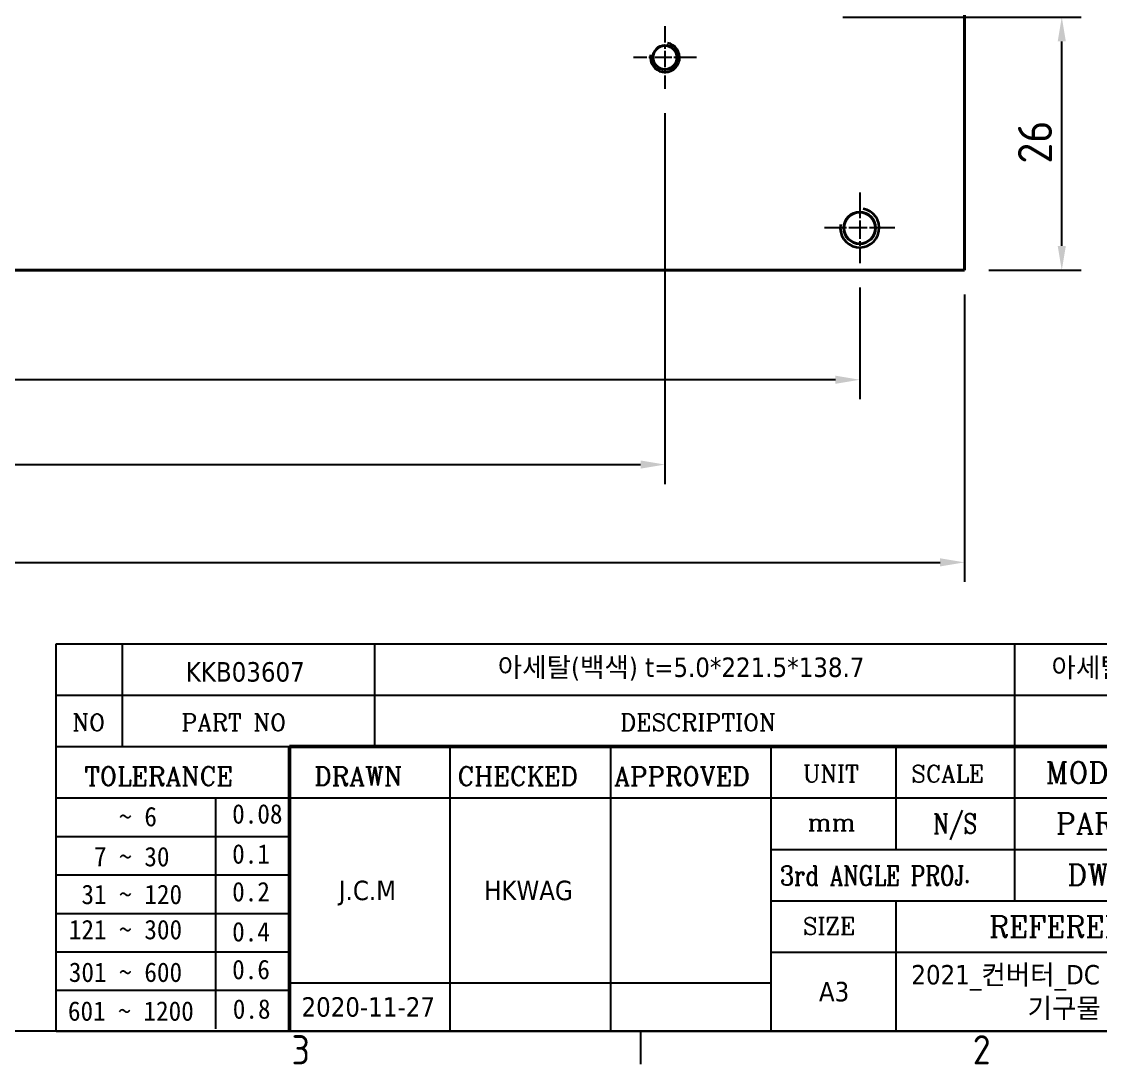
# Model space of a CAD drawing. Header units: millimetres. Extents: x 0 to 420, y 0 to 297.
# Drawn here: x 216.4 to 327.2, y 6.6 to 113.7 of the extents above; entities that cross this region are included whole.
import ezdxf
from ezdxf.enums import TextEntityAlignment as Align

# ---------------------------------------------------------------- set-up
doc = ezdxf.new("R2010")
doc.units = ezdxf.units.MM
doc.linetypes.add('CHAIN', pattern=[0.35429999999999995, 0.2362, -0.0295, 0.0591, -0.0295])
doc.layers.get('0').update_dxf_attribs({"color": 3, "lineweight": 25})
for name, color, linetype, lineweight in [('가시적인 것(ISO)', 3, 'Continuous', 40), ('가시적인 좁은 것(ISO)', 3, 'Continuous', 35), ('경계(ISO)', 7, 'Continuous', 25), ('제목(ISO)', 5, 'Continuous', 50), ('중심 표식(ISO)', 1, 'Continuous', 25), ('치수(ISO)', 2, 'Continuous', 25)]:
    doc.layers.add(name, color=color, linetype=linetype, lineweight=lineweight)
doc.styles.add('HAN_291', font='')
doc.styles.add('RC_284', font='ROMANC.shx')
doc.styles.add('RC_287', font='ROMANC.shx')
doc.styles.add('RC_292', font='ROMANC.shx')
doc.styles.add('문자 텍스트_M2B', font='isocp.shx')
doc.styles.add('치수 텍스트_PSTEK_POSCO', font='isocp.shx')
doc.styles.add('텍스트 스타일198', font='tahoma.ttf')
doc.styles.add('텍스트 스타일333', font='ROMANC.shx', dxfattribs={"width": 0.800000011920929})
doc.styles.get('HAN_291').set_extended_font_data('GulimChe')
doc.dimstyles.new('치수_PSTEK_POSCO', dxfattribs={"dimtxt": 3.5, "dimasz": 2.5, "dimexe": 2, "dimexo": 2.5, "dimgap": 1, "dimtad": 1, "dimrnd": 1e-08, "dimdsep": 46, "dimtxsty": '치수 텍스트_PSTEK_POSCO', "dimcen": 0.09, "dimdle": 10, "dimclrd": 7, "dimclre": 7, "dimclrt": 2, "dimadec": 1, "dimazin": 2, "dimtfac": 1, "dimtmove": 0, "dimatfit": 3, "dimfxl": 0, "dimtolj": 1, "dimlwd": -1, "dimlwe": -1, "dimarcsym": 0})

# ---------------------------------------------------------------- blocks, each defined once
blk = doc.blocks.new('경계 Default Border')
at = {"layer": '경계(ISO)'}
blk.add_line((280, 10), (280, 6.599999666213989), dxfattribs=at)
at = {"layer": '경계(ISO)', "flags": 128}
blk.add_lwpolyline([(10, 10), (10, 287.0000076293945), (410, 287.0000076293945), (410, 10), (10, 10)], dxfattribs=at)
at = {"layer": '경계(ISO)', "color": 2, "char_height": 3.00000011920929, "attachment_point": 7, "style": '문자 텍스트_M2B'}
for s, insert in [('3', (244.1685395229535, 6.57139439638704)), ('2', (314.127739416884, 6.57139439638704))]:
    blk.add_mtext(s, dxfattribs=dict(at, insert=insert))
blk = doc.blocks.new('제목 블록 PSTEK')
at = {"color": 180}
for p, q in [((182.475792979055, 11.79100474011392), (182.4757929790549, 51.56524660363496)), ((182.4757929790549, 51.56524660363496), (372.4757929537551, 51.56524660363496)), ((189.2651435055721, 51.56524660363496), (189.2651435055722, 41.00524660363494)), ((215.2152739891528, 41.00524660363494), (215.2152739891528, 51.56524660363496)), ((280.8758854511282, 51.56524660363496), (280.8758854511282, 41.00524660363494)), ((182.475792979055, 46.2852466036349), (372.4757929537551, 46.28524660363492)), ((182.475792979055, 41.00524660363493), (206.451475290024, 41.00524660363493)), ((222.9401812389276, 11.79100474011392), (222.9401812389276, 41.00524660363494)), ((239.4288871878316, 11.79100474011392), (239.4288871878316, 41.00524660363494)), ((255.9175931367356, 11.79100474011392), (255.9175931367356, 41.00524660363494)), ((268.6918866058747, 41.00524660363494), (268.6918866058747, 30.44524660363498)), ((280.8758854511282, 41.00524660363494), (280.8758854511282, 25.16524660363502)), ((182.475792979055, 35.72524660363497), (206.451475290024, 35.72524660363497)), ((198.8621818849491, 12.02524660363491), (198.8621818849491, 35.72524660363497)), ((206.451475290024, 35.72524660363497), (372.4757929537551, 35.72524660363497)), ((182.475792979055, 31.77524660363492), (206.451475290024, 31.77524660363492)), ((255.917593136736, 30.44524660363498), (372.4757929537552, 30.44524660363501)), ((182.475792979055, 27.82524660363487), (206.451475290024, 27.82524660363487)), ((255.9175931367359, 25.16524660363502), (372.4757929537552, 25.165246603635)), ((268.6918866058744, 25.16524660363502), (268.6918866058744, 11.79100474011392)), ((182.475792979055, 23.87524660363505), (206.451475290024, 23.87524660363505)), ((182.475792979055, 19.92524660363478), (206.451475290024, 19.92524660363478)), ((255.9175931367359, 19.88524660363481), (310.0881549537553, 19.88524660363481)), ((206.451475290024, 16.74100474011396), (255.9175931367359, 16.74100474011396)), ((182.475792979055, 15.97524660363496), (206.451475290024, 15.97524660363496)), ((182.475792979055, 11.79100474011392), (372.4757929537551, 11.79100474011389))]:
    blk.add_line(p, q, dxfattribs=at)
at = {"color": 7, "lineweight": 50}
for p, q in [((206.4514752900237, 11.79100474011392), (206.4514752900237, 41.00524660363494)), ((206.451475290024, 41.00524660363494), (372.4757929537551, 41.00524660363496))]:
    blk.add_line(p, q, dxfattribs=at)
at = {"layer": '제목(ISO)', "lineweight": 18}
blk.add_line((182.475792979055, 35.72500474011393), (182.475792979055, 11.79100474011392), dxfattribs=at)
at = {"color": 2}
for s, height, style, p in [('NO', 1.742399930953979, 'RC_284', (184.135398793432, 42.62317362549192)), ('PART NO', 1.742399930953979, 'RC_284', (195.3359407378685, 42.62317362549192)), ('DESCRIPTION', 1.742399930953979, 'RC_284', (240.4025565652523, 42.62317362549192)), (' TOLERANCE', 1.899999976158142, 'RC_287', (184.0872874387979, 37.00893196870329)), ('DRAWN', 1.899999976158142, 'RC_287', (208.9766620976279, 37.00893196870329)), ('CHECKED', 1.899999976158142, 'RC_287', (223.6856844514997, 37.00893196870329)), ('APPROVED', 1.899999976158142, 'RC_287', (239.7795453577791, 37.00893196870329)), ('UNIT', 1.742399930953979, 'RC_284', (259.1652673287452, 37.34317362549218)), ('SCALE', 1.742399930953979, 'RC_284', (270.2934779252897, 37.34317362549218)), ('MODEL NAME', 2.178000062704086, 'RC_292', (284.096330289083, 37.25462520371384)), ('    ~ 6', 2.000000029802322, 'HAN_291', (183.7721304966814, 32.8176515608431)), ('0.08', 2.000000029802322, 'HAN_291', (200.5467345600617, 33.09873600004101)), ('mm', 1.742399930953979, 'RC_284', (259.6505418159997, 32.3543089683787)), ('PART NAME', 2.178000062704086, 'RC_292', (285.1416959765849, 32.03045329421792)), ('  7 ~ 30', 2.000000029802322, 'HAN_291', (183.7721304966814, 28.70538114822415)), ('0.1', 2.000000029802322, 'HAN_291', (200.5467345600617, 28.98646558742206)), (' DWG NO.', 2.178000062704086, 'RC_292', (284.8124284083233, 26.75045329421772)), (' 31 ~ 120', 2.000000029802322, 'HAN_291', (183.7721304966814, 24.82628181916237)), ('0.2', 2.000000029802322, 'HAN_291', (200.5467345600617, 25.10736625836028)), ('SIZE', 1.742399930953979, 'RC_284', (259.1652673287452, 21.69497768947366)), ('REFERENCE', 2.178000062704086, 'RC_292', (278.2741065029841, 21.43214925458022)), ('121 ~ 300', 2.000000029802322, 'HAN_291', (183.7721304966814, 21.21401206133254)), ('0.4', 2.000000029802322, 'HAN_291', (200.5467345600617, 20.99509650053045)), ('0.6', 2.000000029802322, 'HAN_291', (200.5467345600617, 17.11599717146868)), ('301 ~ 600', 2.000000029802322, 'HAN_291', (183.7721304966814, 16.83491273227077)), ('601 ~ 1200', 2.000000029802322, 'HAN_291', (183.6802025156883, 12.84759660881125)), ('0.8', 2.000000029802322, 'HAN_291', (200.6097246063884, 13.05732192299702))]:
    blk.add_text(s, height=height, dxfattribs=dict(at, style=style)).set_placement(p)
at = {"color": 7, "style": '텍스트 스타일333', "width": 0.7999999523162842}
blk.add_text('N/S', height=2.000000029802322, dxfattribs=at).set_placement((274.7838860285014, 33.08524660363496), align=Align.MIDDLE_CENTER)
at = {"color": 2, "style": '텍스트 스타일333', "width": 0.7999999523162842}
blk.add_text('3rd ANGLE PROJ.', height=2.000000029802322, dxfattribs=at).set_placement((256.8430306642954, 26.76148381654429))
at = {"layer": '제목(ISO)', "color": 7, "style": '텍스트 스타일198'}
for tag, p in [('부품_번호_001', (195.7843283186424, 47.68004260673702)), ('설명_001', (227.8192839311598, 48.1538814053939)), ('재질_001', (284.6864141429728, 48.12579946596705)), ("3._Q'TY_001", (312.7051684940307, 47.92188863680521)), ('질량\\P3;_001', (350.3046145979153, 48.1643332325385)), ('제목_001', (335.5349605824892, 32.12134217035067)), ('부품_번호_001', (334.4435685718743, 26.8052465951949)), ('설계자_001', (211.4997234691996, 25.23312566343435)), ('점검자_001', (226.4283219502686, 25.23446884679021)), ('프로젝트_001', (270.3006338301569, 16.57536491658269)), ('시트_크기_001', (260.807090429518, 14.83812566343425)), ('작성_날짜_001', (207.6662781715662, 13.26600473167383)), ('프로젝트_002', (282.2249077800658, 13.15148567793118))]:
    blk.add_attdef(tag, p, '', height=2.000000029802322, dxfattribs=at)
for tag, p in [('4._COLOR', (327.6805273250926, 48.92524660363493)), ('1._MODEL_NAME', (341.233897335037, 38.36524660363497)), ('엔지니어링_승인자', (247.673240162284, 26.23312567187446)), ('점검_날짜', (231.1845342133799, 14.26600474011394)), ('엔지니어링_승인_날짜', (247.6732401622839, 14.26600474011394))]:
    blk.add_attdef(tag, text='', height=2.000000029802322, dxfattribs=at).set_placement(p, align=Align.MIDDLE_CENTER)
blk = doc.blocks.new('*D22')
at = {"layer": 'Defpoints', "color": 0, "transparency": 16777216}
for p in [(102.5214809626709, 88.86474172442331), (302.5214809626709, 88.86474172442331), (102.5214809626709, 76.88936833421099)]:
    blk.add_point(p, dxfattribs=at)
at = {"layer": '치수(ISO)', "color": 7, "transparency": 16777216}
for p, q in [((102.5214809626709, 86.36474172442331), (102.5214809626709, 74.88936833421099)), ((302.5214809626709, 86.36474172442331), (302.5214809626709, 74.88936833421099)), ((300.0214809626709, 76.88936833421099), (105.0214809626709, 76.88936833421099))]:
    blk.add_line(p, q, dxfattribs=at)
for points in [[(105.0214809626709, 77.30603500087766), (105.0214809626709, 76.47270166754431), (102.5214809626709, 76.88936833421099)], [(300.0214809626709, 77.30603500087766), (300.0214809626709, 76.47270166754431), (302.5214809626709, 76.88936833421099)]]:
    blk.add_solid(points, dxfattribs=at)
at = {"layer": '치수(ISO)', "color": 2, "transparency": 16777216, "insert": (199.325664033537, 79.63971282239996), "char_height": 3.5, "attachment_point": 4, "style": '치수 텍스트_PSTEK_POSCO'}
blk.add_mtext('\\A1;200', dxfattribs=at)
blk = doc.blocks.new('*D23')
at = {"layer": 'Defpoints', "color": 0, "transparency": 16777216}
for p in [(91.77148096267088, 88.13574172442327), (313.2714809626709, 88.1357417244233), (313.2714809626709, 58.13574172442326)]:
    blk.add_point(p, dxfattribs=at)
at = {"layer": '치수(ISO)', "color": 7, "transparency": 16777216}
for p, q in [((91.77148096267088, 85.63574172442327), (91.77148096267088, 56.13574172442326)), ((313.2714809626709, 85.6357417244233), (313.2714809626709, 56.13574172442326)), ((94.27148096267088, 58.13574172442326), (310.7714809626709, 58.13574172442326))]:
    blk.add_line(p, q, dxfattribs=at)
for points in [[(94.27148096267088, 58.55240839108993), (94.27148096267088, 57.7190750577566), (91.77148096267088, 58.13574172442326)], [(310.7714809626709, 58.55240839108993), (310.7714809626709, 57.7190750577566), (313.2714809626709, 58.13574172442326)]]:
    blk.add_solid(points, dxfattribs=at)
at = {"layer": '치수(ISO)', "color": 2, "transparency": 16777216, "insert": (197.8545546128776, 60.88608621261224), "char_height": 3.5, "attachment_point": 4, "style": '치수 텍스트_PSTEK_POSCO'}
blk.add_mtext('\\A1;221.5', dxfattribs=at)
blk = doc.blocks.new('*D25')
at = {"layer": 'Defpoints', "color": 0, "transparency": 16777216}
for p in [(122.5214809626709, 106.7562417244233), (282.5214809626709, 106.7562417244233), (282.5214809626709, 68.18125378248976)]:
    blk.add_point(p, dxfattribs=at)
at = {"layer": '치수(ISO)', "color": 7, "transparency": 16777216}
for p, q in [((122.5214809626709, 104.2562417244233), (122.5214809626709, 66.18125378248976)), ((282.5214809626709, 104.2562417244233), (282.5214809626709, 66.18125378248976)), ((125.0214809626709, 68.18125378248976), (280.0214809626709, 68.18125378248976))]:
    blk.add_line(p, q, dxfattribs=at)
for points in [[(125.0214809626709, 68.59792044915643), (125.0214809626709, 67.76458711582309), (122.5214809626709, 68.18125378248976)], [(280.0214809626709, 68.59792044915643), (280.0214809626709, 67.76458711582309), (282.5214809626709, 68.18125378248976)]]:
    blk.add_solid(points, dxfattribs=at)
at = {"layer": '치수(ISO)', "color": 2, "transparency": 16777216, "insert": (199.720103009915, 70.93125378248976), "char_height": 3.5, "attachment_point": 4, "style": '치수 텍스트_PSTEK_POSCO'}
blk.add_mtext('\\A1;160', dxfattribs=at)
blk = doc.blocks.new('*D33')
at = {"layer": 'Defpoints', "color": 0, "transparency": 16777216}
for p in [(298.2714809626709, 114.1357417244233), (323.2714809626709, 114.1357417244233), (313.2714809626709, 88.1357417244233)]:
    blk.add_point(p, dxfattribs=at)
at = {"layer": '치수(ISO)', "color": 7, "transparency": 16777216}
for p, q in [((300.7714809626709, 114.1357417244233), (325.2714809626709, 114.1357417244233)), ((323.2714809626709, 90.6357417244233), (323.2714809626709, 111.6357417244233)), ((315.7714809626709, 88.1357417244233), (325.2714809626709, 88.1357417244233))]:
    blk.add_line(p, q, dxfattribs=at)
for points in [[(322.8548142960042, 111.6357417244233), (323.6881476293375, 111.6357417244233), (323.2714809626709, 114.1357417244233)], [(322.8548142960042, 90.6357417244233), (323.6881476293375, 90.6357417244233), (323.2714809626709, 88.1357417244233)]]:
    blk.add_solid(points, dxfattribs=at)
at = {"layer": '치수(ISO)', "color": 2, "transparency": 16777216, "insert": (320.5211364744819, 99.07949172442328), "char_height": 3.5, "attachment_point": 4, "rotation": 90, "style": '치수 텍스트_PSTEK_POSCO'}
blk.add_mtext('\\A1;26', dxfattribs=at)

msp = doc.modelspace()

# ---------------------------------------------------------------- linework, layer by layer
at = {"layer": '가시적인 것(ISO)'}
for p, q in [((313.2714809626709, 88.1357417244233), (313.2714809626708, 226.8357417244233)), ((91.77148096267088, 88.13574172442327), (313.2714809626709, 88.1357417244233))]:
    msp.add_line(p, q, dxfattribs=at)
for centre, radius in [((282.5214809626709, 109.9857417244233), 1.2295), ((302.5214809626709, 92.4857417244233), 1.621)]:
    msp.add_circle(centre, radius, dxfattribs=at)
at = {"layer": '가시적인 좁은 것(ISO)'}
for centre, radius, start, end in [((282.5214809626709, 109.9857417244233), 1.500000000000001, 170.0000000000031, 79.99999999995184), ((302.5214809626709, 92.4857417244233), 1.999999999999998, 170.000000000002, 79.99999999995079)]:
    msp.add_arc(centre, radius, start, end, dxfattribs=at)
at = {"layer": '중심 표식(ISO)', "linetype": 'CHAIN', "ltscale": 7.177188873291016}
for p, q in [((282.5214809626709, 113.2152417244233), (282.5214809626709, 106.7562417244233)), ((285.7509809626708, 109.9857417244233), (279.2919809626709, 109.9857417244233))]:
    msp.add_line(p, q, dxfattribs=at)
at = {"layer": '중심 표식(ISO)', "linetype": 'CHAIN', "ltscale": 8.047264099121094}
for p, q in [((302.5214809626709, 96.1067417244233), (302.5214809626709, 88.86474172442331)), ((306.1424809626708, 92.4857417244233), (298.9004809626708, 92.4857417244233))]:
    msp.add_line(p, q, dxfattribs=at)

# ---------------------------------------------------------------- block references
msp.add_blockref('경계 Default Border', (0, 0))
ref = msp.add_blockref('제목 블록 PSTEK', (37.52420704624484, -1.791004740113895))
ref.add_attrib('설계자_001', 'J.C.M', (249.0239305154444, 23.44212092332045), dxfattribs={"layer": '제목(ISO)', "color": 7, "height": 2.000000029802322, "style": '텍스트 스타일198'})
ref.add_attrib('점검자_001', 'HKWAG', (263.9525289965134, 23.44346410667632), dxfattribs={"layer": '제목(ISO)', "color": 7, "height": 2.000000029802322, "style": '텍스트 스타일198'})
ref.add_attrib('프로젝트_001', '2021_컨버터_DC 2.5kW_10대_', (307.8248408764017, 14.78436017646879), dxfattribs={"layer": '제목(ISO)', "color": 7, "height": 2.000000029802322, "style": '텍스트 스타일198'})
ref.add_attrib('시트_크기_001', 'A3', (298.3312974757628, 13.04712092332036), dxfattribs={"layer": '제목(ISO)', "color": 7, "height": 2.000000029802322, "style": '텍스트 스타일198'})
ref.add_attrib('작성_날짜_001', '2020-11-27', (245.190485217811, 11.47499999155994), dxfattribs={"layer": '제목(ISO)', "color": 7, "height": 2.000000029802322, "style": '텍스트 스타일198'})
ref.add_attrib('재질_001', '아세탈 수지, 흰색', (322.2106211892176, 46.33479472585316), dxfattribs={"layer": '제목(ISO)', "color": 7, "height": 2.000000029802322, "style": '텍스트 스타일198'})
ref.add_attrib('설명_001', '아세탈(백색) t=5.0*221.5*138.7', (265.3434909774047, 46.36287666528001), dxfattribs={"layer": '제목(ISO)', "color": 7, "height": 2.000000029802322, "style": '텍스트 스타일198'})
ref.add_attrib('부품_번호_001', 'KKB03607', (233.3085353648872, 45.88903786662313), dxfattribs={"layer": '제목(ISO)', "color": 7, "height": 2.000000029802322, "style": '텍스트 스타일198'})
ref.add_attrib('프로젝트_002', '기구물 변경', (319.7491148263106, 11.36048093781728), dxfattribs={"layer": '제목(ISO)', "color": 7, "height": 2.000000029802322, "style": '텍스트 스타일198'})

# ---------------------------------------------------------------- dimensions: what is measured, and where the dimension line sits
at = {"layer": '치수(ISO)', "color": 7}
for base, p1, p2, angle, picture, middle in [((323.2714809626709, 114.1357417244233), (313.2714809626709, 88.1357417244233), (298.2714809626709, 114.1357417244233), 270, '*D33', (323.2714809626709, 101.1357417244233)), ((282.5214809626709, 68.18125378248976), (122.5214809626709, 106.7562417244233), (282.5214809626709, 106.7562417244233), 180, '*D25', (202.5214809626709, 68.18125378248976)), ((102.5214809626709, 76.88936833421099), (302.5214809626709, 88.86474172442331), (102.5214809626709, 88.86474172442331), 180, '*D22', (202.5214809626709, 76.88936833421099)), ((313.2714809626709, 58.13574172442326), (91.77148096267088, 88.13574172442327), (313.2714809626709, 88.1357417244233), 180, '*D23', (202.5214809626709, 58.13574172442326))]:
    dim = msp.add_linear_dim(base=base, p1=p1, p2=p2, angle=angle, dimstyle='치수_PSTEK_POSCO', override={"dimdec": 2, "dimtp": 0, "dimtm": -0, "dimtdec": 2, "dimtofl": 0, "dimatfit": 1}, dxfattribs=at)
    dim.commit()
    dim.dimension.update_dxf_attribs({"geometry": picture, "text_midpoint": middle, "dimtype": 160})

doc.saveas('drawing.dxf')
